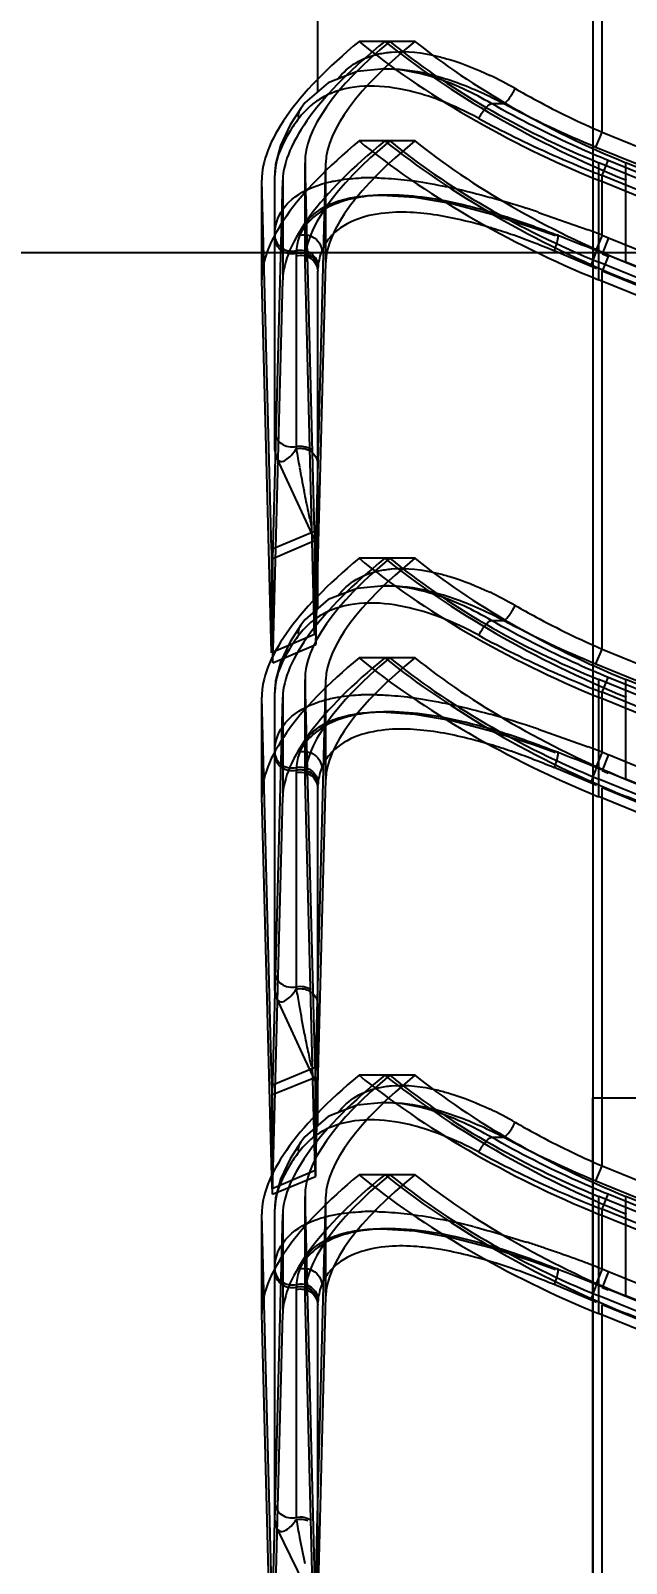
# Model space of a CAD drawing. Header units: millimetres. Extents: x -97344 to -49824, y -57049 to -40247.
# Drawn here: x -69796.19 to -69789.28, y -52793.2 to -52775.41 of the extents above; entities that cross this region are included whole.
import ezdxf

# ---------------------------------------------------------------- set-up
doc = ezdxf.new("R2010")
doc.units = ezdxf.units.MM
doc.header["$LTSCALE"] = 200
doc.header["$PDSIZE"] = -1
doc.linetypes.add('DOT_CENTER', pattern=[14, 12, -1, 0, -1])
for name, color, linetype in [('1', 7, 'Continuous'), ('DIM', 3, 'Continuous'), ('LAY0001', 7, 'Continuous'), ('LAY0002', 7, 'Continuous')]:
    doc.layers.add(name, color=color, linetype=linetype)
doc.styles.add('TSSD_Dimension', font='tssdeng.shx', dxfattribs={"width": 0.7, "bigfont": 'hztxt.shx'})
doc.dimstyles.new('TSSD_20_20', dxfattribs={"dimtxt": 60, "dimasz": 20, "dimexe": 20, "dimexo": 50, "dimgap": 20, "dimtad": 1, "dimdec": 0, "dimzin": 0, "dimdsep": 46, "dimtxsty": 'TSSD_Dimension', "dimblk": 'ARCHTICK', "dimcen": 0, "dimdle": 20, "dimclrt": 7, "dimadec": 0, "dimazin": 0, "dimtfac": 1, "dimtdec": 0, "dimtix": 1, "dimtmove": 2, "dimatfit": 3, "dimfxl": 1, "dimtolj": 1, "dimtzin": 0, "dimarcsym": 0})

# ---------------------------------------------------------------- blocks, each defined once
blk = doc.blocks.new('Top1', base_point=(668.75, -75.52))
at = {"layer": '1', "color": 1, "linetype": 'DOT_CENTER'}
for p, q in [((418.75, 43.169), (418.75, -93.98)), ((433.189, 34.22), (404.827, 34.22))]:
    blk.add_line(p, q, dxfattribs=at)
blk = doc.blocks.new('*U1521')
blk.add_blockref('Top1', (0, -50.114))
blk = doc.blocks.new('*U1522')
at = {"layer": 'DIM', "color": 0, "linetype": 'ByBlock', "lineweight": -2, "transparency": 16777216}
blk.add_blockref('*U1521', (0, 0), dxfattribs=at)
blk = doc.blocks.new('2250')
at = {"layer": 'LAY0001', "color": 7, "linetype": 'Continuous'}
for p, q in [((-45587.674, -64403.538), (-45587.674, -64397.84)), ((-45590.974, -64403.07), (-45590.974, -64399.34)), ((-45590.219, -64402.804), (-45590.149, -64402.804)), ((-45590.205, -64402.804), (-45590.219, -64402.804)), ((-45590.148, -64402.804), (-45590.128, -64402.804)), ((-45588.958, -64403.206), (-45588.814, -64403.206)), ((-45587.744, -64403.711), (-45587.674, -64403.538)), ((-45587.674, -64403.538), (-45580.009, -64406.667)), ((-45587.744, -64403.711), (-45580.079, -64406.84)), ((-45591.463, -64403.908), (-45591.474, -64404.041)), ((-45587.674, -64404.04), (-45587.603, -64403.867)), ((-45581.592, -64406.321), (-45587.603, -64403.867)), ((-45591.474, -64407.234), (-45591.474, -64404.04)), ((-45587.674, -64404.733), (-45587.674, -64404.04)), ((-45581.662, -64406.494), (-45587.674, -64404.04)), ((-45590.235, -64404.268), (-45590.219, -64404.268)), ((-45590.136, -64404.268), (-45590.149, -64404.268)), ((-45588.41, -64404.469), (-45587.835, -64404.673)), ((-45588.459, -64404.651), (-45588.214, -64404.739)), ((-45587.674, -64404.733), (-45587.745, -64404.913)), ((-45587.674, -64404.733), (-45587.597, -64404.765)), ((-45591.222, -64404.913), (-45591.223, -64404.944)), ((-45587.808, -64405.093), (-45588.23, -64404.915)), ((-45587.67, -64404.944), (-45587.745, -64404.913)), ((-45587.597, -64404.764), (-45587.672, -64404.95)), ((-45587.597, -64404.764), (-45582.124, -64406.999)), ((-45591.224, -64404.972), (-45591.224, -64407.214)), ((-45591.223, -64404.944), (-45591.223, -64404.972)), ((-45590.971, -64405.093), (-45590.973, -64405.123)), ((-45587.739, -64405.123), (-45587.808, -64405.093)), ((-45587.6, -64404.972), (-45587.674, -64405.151)), ((-45587.672, -64404.95), (-45587.603, -64404.978)), ((-45582.198, -64407.178), (-45587.6, -64404.972)), ((-45590.974, -64409.07), (-45590.974, -64405.151)), ((-45587.674, -64409.538), (-45587.674, -64405.151)), ((-45582.271, -64407.357), (-45587.674, -64405.151)), ((-45591.474, -64407.234), (-45591.455, -64407.318)), ((-45591.455, -64407.318), (-45590.992, -64408.313)), ((-45590.219, -64408.804), (-45590.149, -64408.804)), ((-45590.205, -64408.804), (-45590.219, -64408.804)), ((-45590.148, -64408.804), (-45590.128, -64408.804)), ((-45588.958, -64409.206), (-45588.814, -64409.206)), ((-45587.744, -64409.711), (-45587.674, -64409.538)), ((-45587.674, -64409.538), (-45579.339, -64412.94)), ((-45587.744, -64409.711), (-45579.409, -64413.114)), ((-45587.674, -64410.04), (-45587.603, -64409.867)), ((-45580.93, -64412.591), (-45587.603, -64409.867)), ((-45591.463, -64409.908), (-45591.474, -64410.041)), ((-45591.474, -64413.507), (-45591.474, -64410.04)), ((-45587.674, -64410.733), (-45587.674, -64410.04)), ((-45581.001, -64412.764), (-45587.674, -64410.04)), ((-45590.235, -64410.268), (-45590.219, -64410.268)), ((-45590.136, -64410.268), (-45590.149, -64410.268)), ((-45588.41, -64410.469), (-45587.835, -64410.673)), ((-45588.459, -64410.651), (-45588.214, -64410.739)), ((-45587.674, -64410.733), (-45587.745, -64410.913)), ((-45587.674, -64410.733), (-45587.597, -64410.765)), ((-45587.597, -64410.764), (-45587.672, -64410.95)), ((-45587.597, -64410.764), (-45581.458, -64413.271)), ((-45591.222, -64410.913), (-45591.223, -64410.944)), ((-45591.223, -64410.944), (-45591.223, -64410.972)), ((-45587.808, -64411.093), (-45588.23, -64410.915)), ((-45587.67, -64410.944), (-45587.745, -64410.913)), ((-45587.672, -64410.95), (-45587.603, -64410.978)), ((-45591.224, -64410.972), (-45591.224, -64413.486)), ((-45590.971, -64411.093), (-45590.973, -64411.123)), ((-45587.739, -64411.123), (-45587.808, -64411.093)), ((-45581.531, -64413.45), (-45587.6, -64410.972)), ((-45590.974, -64415.07), (-45590.974, -64411.151)), ((-45587.674, -64415.538), (-45587.674, -64411.151)), ((-45581.604, -64413.629), (-45587.674, -64411.151)), ((-45591.474, -64413.507), (-45591.455, -64413.592)), ((-45591.455, -64413.592), (-45591.288, -64413.952)), ((-45591.288, -64413.952), (-45591.127, -64414.297)), ((-45591.127, -64414.297), (-45590.993, -64414.583)), ((-45590.219, -64414.804), (-45590.149, -64414.804)), ((-45590.205, -64414.804), (-45590.219, -64414.804)), ((-45590.148, -64414.804), (-45590.128, -64414.804)), ((-45588.958, -64415.206), (-45588.814, -64415.206)), ((-45587.744, -64415.711), (-45587.674, -64415.538)), ((-45587.674, -64415.538), (-45578.982, -64419.086)), ((-45587.744, -64415.711), (-45579.053, -64419.259)), ((-45591.463, -64415.908), (-45591.474, -64416.041)), ((-45587.674, -64416.04), (-45587.603, -64415.867)), ((-45580.501, -64418.766), (-45587.603, -64415.867)), ((-45591.474, -64419.652), (-45591.474, -64416.04)), ((-45587.674, -64416.733), (-45587.674, -64416.04)), ((-45580.572, -64418.939), (-45587.674, -64416.04)), ((-45590.235, -64416.268), (-45590.219, -64416.268)), ((-45590.136, -64416.268), (-45590.149, -64416.268)), ((-45588.459, -64416.651), (-45588.214, -64416.739)), ((-45587.674, -64416.733), (-45587.745, -64416.913)), ((-45587.731, -64416.712), (-45587.674, -64416.733)), ((-45587.674, -64416.733), (-45587.597, -64416.765)), ((-45587.597, -64416.764), (-45587.672, -64416.95)), ((-45587.597, -64416.764), (-45581.067, -64419.43)), ((-45591.224, -64416.972), (-45591.224, -64419.618)), ((-45591.222, -64416.913), (-45591.223, -64416.944)), ((-45591.223, -64416.944), (-45591.223, -64416.972)), ((-45587.808, -64417.093), (-45588.23, -64416.915)), ((-45587.67, -64416.944), (-45587.745, -64416.913)), ((-45587.672, -64416.95), (-45587.603, -64416.978)), ((-45581.14, -64419.609), (-45587.6, -64416.972)), ((-45590.974, -64421.07), (-45590.974, -64417.151)), ((-45590.971, -64417.093), (-45590.973, -64417.123)), ((-45587.739, -64417.123), (-45587.808, -64417.093)), ((-45587.674, -64421.538), (-45587.674, -64417.151)), ((-45581.213, -64419.789), (-45587.674, -64417.151)), ((-45591.453, -64419.74), (-45590.994, -64420.677))]:
    blk.add_line(p, q, dxfattribs=at)
for points in [[(-45590.205, -64402.804), (-45590.516, -64402.834), (-45590.853, -64402.965)], [(-45590.853, -64402.965), (-45591.123, -64403.199), (-45591.171, -64403.262)], [(-45591.172, -64403.263), (-45591.294, -64403.455), (-45591.406, -64403.692), (-45591.463, -64403.908)], [(-45590.234, -64404.268), (-45589.846, -64404.293), (-45589.418, -64404.368)], [(-45589.418, -64404.368), (-45588.953, -64404.49), (-45588.459, -64404.651)], [(-45590.205, -64408.804), (-45590.516, -64408.834), (-45590.853, -64408.965)], [(-45590.853, -64408.965), (-45591.123, -64409.199), (-45591.171, -64409.262)], [(-45591.172, -64409.263), (-45591.294, -64409.455), (-45591.406, -64409.692), (-45591.463, -64409.908)], [(-45590.234, -64410.268), (-45589.846, -64410.293), (-45589.418, -64410.368)], [(-45589.418, -64410.368), (-45588.953, -64410.49), (-45588.459, -64410.651)], [(-45590.205, -64414.804), (-45590.516, -64414.834), (-45590.853, -64414.965)], [(-45590.853, -64414.965), (-45591.123, -64415.199), (-45591.171, -64415.262)], [(-45591.172, -64415.263), (-45591.294, -64415.455), (-45591.406, -64415.692), (-45591.463, -64415.908)], [(-45590.234, -64416.268), (-45589.846, -64416.293), (-45589.418, -64416.368)], [(-45589.418, -64416.368), (-45588.953, -64416.49), (-45588.459, -64416.651)], [(-45591.474, -64419.652), (-45591.458, -64419.73), (-45591.453, -64419.74)]]:
    blk.add_lwpolyline(points, dxfattribs=at)
for centre, radius, start, end in [((-45590.863, -64406.836), 4.384, 60.1684, 64.4715), ((-45590.453, -64403.932), 0.925, 137.0109, 143.2594), ((-45590.48, -64403.907), 0.888, 132.7211, 136.9864), ((-45590.491, -64403.895), 0.872, 123.682, 132.7115), ((-45583.542, -64393.426), 11.11, 241.673, 247.7766), ((-45583.425, -64392.933), 11.89, 241.4678, 243.6956), ((-45583.206, -64392.494), 12.38, 243.6873, 248.3231), ((-45590.867, -64404.041), 0.607, 174.1347, 179.9329), ((-45583.283, -64392.688), 12.172, 248.3224, 248.855), ((-45590.359, -64406.905), 2.837, 88.4675, 92.2609), ((-45591.955, -64414.918), 11.033, 72.0279, 74.3217), ((-45591.144, -64411.837), 7.684, 71.8362, 73.5947), ((-45592.817, -64417.619), 13.869, 71.4711, 72.0837), ((-45590.614, -64405.011), 0.634, 147.6056, 153.9879), ((-45590.363, -64405.157), 0.614, 136.6652, 143.915), ((-45590.941, -64411.158), 6.802, 71.038, 73.1917), ((-45591.461, -64412.674), 8.405, 69.255, 71.0405), ((-45596.384, -64426.284), 23.051, 67.9882, 69.2139), ((-45599.316, -64435.68), 33.064, 69.3823, 69.6805), ((-45590.369, -64405.148), 0.605, 157.267, 165.7562), ((-45590.385, -64405.142), 0.587, 150.8414, 157.2553), ((-45590.38, -64405.144), 0.593, 143.9413, 150.8238), ((-45592.224, -64414.691), 10.56, 67.7778, 69.2597), ((-45590.36, -64405.15), 0.613, 165.7814, 174.6343), ((-45582.344, -64392.064), 13.937, 247.5358, 247.8441), ((-45566.306, -64402.934), 25.283, 189.7455, 190.2396), ((-45569.775, -64403.567), 21.756, 190.2255, 190.9703), ((-45576.583, -64404.892), 14.821, 190.9476, 191.8792), ((-45581.498, -64405.921), 9.799, 191.9066, 192.3947), ((-45584.346, -64406.549), 6.882, 192.3812, 193.1028), ((-45590.863, -64412.836), 4.384, 60.1684, 64.4715), ((-45590.491, -64409.895), 0.872, 123.682, 132.7115), ((-45590.453, -64409.932), 0.925, 137.0109, 143.2594), ((-45590.48, -64409.907), 0.888, 132.7211, 136.9864), ((-45583.542, -64399.426), 11.11, 241.673, 247.7766), ((-45583.425, -64398.933), 11.89, 241.4678, 243.6956), ((-45583.206, -64398.494), 12.38, 243.6873, 248.3231), ((-45590.867, -64410.041), 0.607, 174.1347, 179.9329), ((-45590.359, -64412.905), 2.837, 88.4675, 92.2609), ((-45583.283, -64398.688), 12.172, 248.3224, 248.855), ((-45591.955, -64420.918), 11.033, 72.0279, 74.3217), ((-45592.817, -64423.619), 13.869, 71.4711, 72.0837), ((-45591.144, -64417.837), 7.684, 71.8362, 73.5947), ((-45590.614, -64411.011), 0.634, 147.6056, 153.9879), ((-45590.363, -64411.157), 0.614, 136.6652, 143.915), ((-45590.941, -64417.158), 6.802, 71.038, 73.1917), ((-45591.461, -64418.674), 8.405, 69.255, 71.0405), ((-45596.384, -64432.284), 23.051, 67.9882, 69.2139), ((-45599.316, -64441.68), 33.064, 69.3823, 69.6805), ((-45590.369, -64411.148), 0.605, 157.267, 165.7562), ((-45590.385, -64411.142), 0.587, 150.8414, 157.2553), ((-45590.38, -64411.144), 0.593, 143.9413, 150.8238), ((-45592.224, -64420.691), 10.56, 67.7778, 69.2597), ((-45582.344, -64398.064), 13.937, 247.5358, 247.8441), ((-45590.36, -64411.15), 0.613, 165.7814, 174.6343), ((-45567.054, -64409.361), 24.519, 189.6871, 190.1364), ((-45570.71, -64410.022), 20.804, 190.1148, 191.0222), ((-45577.319, -64411.312), 14.071, 191.0131, 191.8826), ((-45581.789, -64412.249), 9.503, 191.9012, 192.4475), ((-45584.663, -64412.885), 6.56, 192.4335, 193.2105), ((-45590.863, -64418.836), 4.384, 60.1684, 64.4715), ((-45590.491, -64415.895), 0.872, 123.682, 132.7115), ((-45590.789, -64418.41), 3.466, 65.2126, 69.1919), ((-45583.542, -64405.426), 11.11, 241.673, 247.7766), ((-45590.453, -64415.932), 0.925, 137.0109, 143.2594), ((-45590.48, -64415.907), 0.888, 132.7211, 136.9864), ((-45590.972, -64418.808), 3.905, 61.429, 65.2256), ((-45583.425, -64404.933), 11.89, 241.4678, 243.6956), ((-45583.206, -64404.494), 12.38, 243.6873, 248.3231), ((-45590.867, -64416.041), 0.607, 174.1347, 179.9329), ((-45590.359, -64418.905), 2.837, 88.4675, 92.2609), ((-45583.283, -64404.688), 12.172, 248.3224, 248.855), ((-45590.938, -64423.153), 7.133, 75.5683, 78.6117), ((-45590.057, -64419.449), 2.983, 81.6848, 85.497), ((-45592.817, -64429.619), 13.869, 71.4711, 72.0837), ((-45593.398, -64431.352), 15.696, 70.9381, 71.4718), ((-45594.139, -64433.497), 17.966, 70.4667, 70.938), ((-45595.867, -64438.343), 23.111, 69.6625, 70.447), ((-45590.614, -64417.011), 0.634, 147.6056, 153.9879), ((-45590.38, -64417.144), 0.593, 143.9413, 150.8238), ((-45590.363, -64417.157), 0.614, 136.6652, 143.915), ((-45591.461, -64424.674), 8.405, 69.255, 71.0405), ((-45592.224, -64426.691), 10.56, 67.7778, 69.2597), ((-45596.384, -64438.284), 23.051, 67.9882, 69.2139), ((-45598.738, -64446.126), 31.406, 69.4821, 69.6849), ((-45590.36, -64417.15), 0.613, 165.7814, 174.6343), ((-45590.369, -64417.148), 0.605, 157.267, 165.7562), ((-45590.385, -64417.142), 0.587, 150.8414, 157.2553), ((-45582.344, -64404.064), 13.937, 247.5358, 247.8441), ((-45569.659, -64415.764), 21.911, 190.2014, 190.7537), ((-45573.321, -64416.467), 18.182, 190.7294, 191.6942)]:
    blk.add_arc(centre, radius, start, end, dxfattribs=at)
for points, knots in [([(-45590.268, -64402.631), (-45590.218, -64402.62), (-45589.993, -64402.587), (-45589.763, -64402.616), (-45589.591, -64402.656)], [0, 0, 0, 0, 0.22503, 1, 1, 1, 1]), ([(-45589.591, -64402.656), (-45589.541, -64402.668), (-45589.329, -64402.725), (-45589.125, -64402.808), (-45588.974, -64402.88)], [0, 0, 0, 0, 0.237795, 1, 1, 1, 1]), ([(-45588.958, -64403.206), (-45589.063, -64403.145), (-45589.45, -64402.941), (-45589.887, -64402.807), (-45590.205, -64402.804)], [0, 0, 0, 0, 0.275501, 1, 1, 1, 1]), ([(-45590.128, -64402.804), (-45590.082, -64402.804), (-45589.881, -64402.816), (-45589.683, -64402.86), (-45589.535, -64402.904)], [0, 0, 0, 0, 0.231148, 1, 1, 1, 1]), ([(-45589.535, -64402.904), (-45589.475, -64402.922), (-45589.228, -64403.004), (-45588.989, -64403.113), (-45588.814, -64403.206)], [0, 0, 0, 0, 0.23961, 1, 1, 1, 1]), ([(-45589.557, -64403.169), (-45589.674, -64403.125), (-45590.077, -64402.997), (-45590.541, -64402.972), (-45590.82, -64403.088)], [0, 0, 0, 0, 0.292097, 1, 1, 1, 1]), ([(-45588.814, -64403.206), (-45588.787, -64403.192), (-45588.739, -64403.133), (-45588.701, -64403.071), (-45588.682, -64403.032)], [0, 0, 0, 0, 0.410358, 1, 1, 1, 1]), ([(-45588.682, -64403.032), (-45588.602, -64403.078), (-45588.273, -64403.261), (-45587.934, -64403.425), (-45587.674, -64403.538)], [0, 0, 0, 0, 0.245983, 1, 1, 1, 1]), ([(-45589.104, -64403.379), (-45589.085, -64403.339), (-45589.044, -64403.276), (-45588.988, -64403.217), (-45588.958, -64403.206)], [0, 0, 0, 0, 0.582162, 1, 1, 1, 1]), ([(-45587.603, -64403.867), (-45587.722, -64403.819), (-45588.184, -64403.62), (-45588.633, -64403.392), (-45588.958, -64403.206)], [0, 0, 0, 0, 0.25475, 1, 1, 1, 1]), ([(-45591.194, -64403.379), (-45591.233, -64403.43), (-45591.357, -64403.612), (-45591.455, -64403.823), (-45591.47, -64403.979)], [0, 0, 0, 0, 0.290955, 1, 1, 1, 1]), ([(-45591.381, -64404.437), (-45591.36, -64404.406), (-45591.252, -64404.279), (-45591.097, -64404.198), (-45590.975, -64404.156)], [0, 0, 0, 0, 0.221242, 1, 1, 1, 1]), ([(-45590.803, -64404.109), (-45590.778, -64404.104), (-45590.668, -64404.084), (-45590.556, -64404.073), (-45590.471, -64404.07)], [0, 0, 0, 0, 0.234807, 1, 1, 1, 1]), ([(-45590.283, -64404.069), (-45590.252, -64404.07), (-45590.124, -64404.075), (-45589.996, -64404.087), (-45589.899, -64404.099)], [0, 0, 0, 0, 0.239498, 1, 1, 1, 1]), ([(-45589.529, -64404.161), (-45589.484, -64404.17), (-45589.298, -64404.209), (-45589.113, -64404.256), (-45588.974, -64404.295)], [0, 0, 0, 0, 0.242921, 1, 1, 1, 1]), ([(-45590.149, -64404.268), (-45590.234, -64404.268), (-45590.519, -64404.282), (-45590.812, -64404.365), (-45590.974, -64404.486)], [0, 0, 0, 0, 0.29618, 1, 1, 1, 1]), ([(-45590.568, -64404.297), (-45590.542, -64404.292), (-45590.432, -64404.275), (-45590.32, -64404.268), (-45590.235, -64404.268)], [0, 0, 0, 0, 0.233785, 1, 1, 1, 1]), ([(-45588.974, -64404.466), (-45589.077, -64404.436), (-45589.457, -64404.334), (-45589.85, -64404.269), (-45590.136, -64404.268)], [0, 0, 0, 0, 0.273537, 1, 1, 1, 1]), ([(-45591.183, -64404.733), (-45591.175, -64404.706), (-45591.129, -64404.592), (-45591.039, -64404.499), (-45590.962, -64404.446)], [0, 0, 0, 0, 0.23554, 1, 1, 1, 1]), ([(-45589.822, -64404.475), (-45589.93, -64404.467), (-45590.272, -64404.459), (-45590.647, -64404.563), (-45590.81, -64404.736)], [0, 0, 0, 0, 0.313507, 1, 1, 1, 1]), ([(-45588.974, -64404.647), (-45589.048, -64404.625), (-45589.326, -64404.547), (-45589.611, -64404.492), (-45589.822, -64404.475)], [0, 0, 0, 0, 0.267575, 1, 1, 1, 1]), ([(-45591.474, -64404.733), (-45591.474, -64404.789), (-45591.409, -64404.907), (-45591.279, -64404.927), (-45591.222, -64404.913)], [0, 0, 0, 0, 0.486158, 1, 1, 1, 1]), ([(-45588.204, -64404.733), (-45588.2, -64404.73), (-45588.181, -64404.728), (-45588.189, -64404.765), (-45588.195, -64404.82), (-45588.216, -64404.876), (-45588.23, -64404.915)], [0, 0, 0, 0, 0.077314, 0.192048, 0.398477, 1, 1, 1, 1]), ([(-45591.474, -64404.764), (-45591.474, -64404.82), (-45591.409, -64404.937), (-45591.28, -64404.957), (-45591.223, -64404.944)], [0, 0, 0, 0, 0.485436, 1, 1, 1, 1]), ([(-45591.222, -64404.913), (-45591.165, -64404.9), (-45591.037, -64404.921), (-45590.972, -64405.037), (-45590.971, -64405.093)], [0, 0, 0, 0, 0.513457, 1, 1, 1, 1]), ([(-45587.745, -64404.913), (-45587.728, -64404.883), (-45587.784, -64405.034), (-45587.797, -64405.066), (-45587.808, -64405.093)], [0, 0, 0, 0, 0.541401, 1, 1, 1, 1]), ([(-45591.224, -64404.972), (-45591.167, -64404.959), (-45591.038, -64404.979), (-45590.974, -64405.096), (-45590.974, -64405.151)], [0, 0, 0, 0, 0.514562, 1, 1, 1, 1]), ([(-45591.223, -64404.944), (-45591.166, -64404.93), (-45591.038, -64404.951), (-45590.973, -64405.068), (-45590.973, -64405.123)], [0, 0, 0, 0, 0.51441, 1, 1, 1, 1]), ([(-45587.67, -64404.944), (-45587.669, -64404.942), (-45587.664, -64404.933), (-45587.669, -64404.946), (-45587.67, -64404.949)], [0, 0, 0, 0, 0.352566, 1, 1, 1, 1]), ([(-45591.474, -64407.008), (-45591.474, -64407.063), (-45591.41, -64407.18), (-45591.281, -64407.2), (-45591.224, -64407.187)], [0, 0, 0, 0, 0.485438, 1, 1, 1, 1]), ([(-45591.455, -64407.318), (-45591.446, -64407.339), (-45591.405, -64407.373), (-45591.336, -64407.342), (-45591.278, -64407.289), (-45591.242, -64407.242), (-45591.224, -64407.214)], [0, 0, 0, 0, 0.219311, 0.41919, 0.676973, 1, 1, 1, 1]), ([(-45591.133, -64407.212), (-45591.09, -64407.22), (-45591.008, -64407.264), (-45590.974, -64407.353), (-45590.974, -64407.395)], [0, 0, 0, 0, 0.510813, 1, 1, 1, 1]), ([(-45590.268, -64408.631), (-45590.218, -64408.62), (-45589.993, -64408.587), (-45589.763, -64408.616), (-45589.591, -64408.656)], [0, 0, 0, 0, 0.22503, 1, 1, 1, 1]), ([(-45589.591, -64408.656), (-45589.541, -64408.668), (-45589.329, -64408.725), (-45589.125, -64408.808), (-45588.974, -64408.88)], [0, 0, 0, 0, 0.237795, 1, 1, 1, 1]), ([(-45588.958, -64409.206), (-45589.063, -64409.145), (-45589.45, -64408.941), (-45589.887, -64408.807), (-45590.205, -64408.804)], [0, 0, 0, 0, 0.275501, 1, 1, 1, 1]), ([(-45590.128, -64408.804), (-45590.082, -64408.804), (-45589.881, -64408.816), (-45589.683, -64408.86), (-45589.535, -64408.904)], [0, 0, 0, 0, 0.231148, 1, 1, 1, 1]), ([(-45589.557, -64409.169), (-45589.674, -64409.125), (-45590.077, -64408.997), (-45590.541, -64408.972), (-45590.82, -64409.088)], [0, 0, 0, 0, 0.292097, 1, 1, 1, 1]), ([(-45589.535, -64408.904), (-45589.475, -64408.922), (-45589.228, -64409.004), (-45588.989, -64409.113), (-45588.814, -64409.206)], [0, 0, 0, 0, 0.23961, 1, 1, 1, 1]), ([(-45588.814, -64409.206), (-45588.787, -64409.192), (-45588.739, -64409.133), (-45588.701, -64409.071), (-45588.682, -64409.032)], [0, 0, 0, 0, 0.410358, 1, 1, 1, 1]), ([(-45588.682, -64409.032), (-45588.602, -64409.078), (-45588.273, -64409.261), (-45587.934, -64409.425), (-45587.674, -64409.538)], [0, 0, 0, 0, 0.245983, 1, 1, 1, 1]), ([(-45589.104, -64409.379), (-45589.085, -64409.339), (-45589.044, -64409.276), (-45588.988, -64409.217), (-45588.958, -64409.206)], [0, 0, 0, 0, 0.582162, 1, 1, 1, 1]), ([(-45587.603, -64409.867), (-45587.722, -64409.819), (-45588.184, -64409.62), (-45588.633, -64409.392), (-45588.958, -64409.206)], [0, 0, 0, 0, 0.25475, 1, 1, 1, 1]), ([(-45591.194, -64409.379), (-45591.233, -64409.43), (-45591.357, -64409.612), (-45591.455, -64409.823), (-45591.47, -64409.979)], [0, 0, 0, 0, 0.290955, 1, 1, 1, 1]), ([(-45590.803, -64410.109), (-45590.778, -64410.104), (-45590.668, -64410.084), (-45590.556, -64410.073), (-45590.471, -64410.07)], [0, 0, 0, 0, 0.234807, 1, 1, 1, 1]), ([(-45590.283, -64410.069), (-45590.252, -64410.07), (-45590.124, -64410.075), (-45589.996, -64410.087), (-45589.899, -64410.099)], [0, 0, 0, 0, 0.239498, 1, 1, 1, 1]), ([(-45591.381, -64410.437), (-45591.36, -64410.406), (-45591.252, -64410.279), (-45591.097, -64410.198), (-45590.975, -64410.156)], [0, 0, 0, 0, 0.221242, 1, 1, 1, 1]), ([(-45589.529, -64410.161), (-45589.484, -64410.17), (-45589.298, -64410.209), (-45589.113, -64410.256), (-45588.974, -64410.295)], [0, 0, 0, 0, 0.242921, 1, 1, 1, 1]), ([(-45590.149, -64410.268), (-45590.234, -64410.268), (-45590.519, -64410.282), (-45590.812, -64410.365), (-45590.974, -64410.486)], [0, 0, 0, 0, 0.29618, 1, 1, 1, 1]), ([(-45590.568, -64410.297), (-45590.542, -64410.292), (-45590.432, -64410.275), (-45590.32, -64410.268), (-45590.235, -64410.268)], [0, 0, 0, 0, 0.233785, 1, 1, 1, 1]), ([(-45588.974, -64410.466), (-45589.077, -64410.436), (-45589.457, -64410.334), (-45589.85, -64410.269), (-45590.136, -64410.268)], [0, 0, 0, 0, 0.273537, 1, 1, 1, 1]), ([(-45591.183, -64410.733), (-45591.175, -64410.706), (-45591.129, -64410.592), (-45591.039, -64410.499), (-45590.962, -64410.446)], [0, 0, 0, 0, 0.23554, 1, 1, 1, 1]), ([(-45589.822, -64410.475), (-45589.93, -64410.467), (-45590.272, -64410.459), (-45590.647, -64410.563), (-45590.81, -64410.736)], [0, 0, 0, 0, 0.313507, 1, 1, 1, 1]), ([(-45588.974, -64410.647), (-45589.048, -64410.625), (-45589.326, -64410.547), (-45589.611, -64410.492), (-45589.822, -64410.475)], [0, 0, 0, 0, 0.267575, 1, 1, 1, 1]), ([(-45591.474, -64410.733), (-45591.474, -64410.789), (-45591.409, -64410.907), (-45591.279, -64410.927), (-45591.222, -64410.913)], [0, 0, 0, 0, 0.486158, 1, 1, 1, 1]), ([(-45591.474, -64410.764), (-45591.474, -64410.82), (-45591.409, -64410.937), (-45591.28, -64410.957), (-45591.223, -64410.944)], [0, 0, 0, 0, 0.485436, 1, 1, 1, 1]), ([(-45588.204, -64410.733), (-45588.2, -64410.73), (-45588.181, -64410.728), (-45588.189, -64410.765), (-45588.195, -64410.82), (-45588.216, -64410.876), (-45588.23, -64410.915)], [0, 0, 0, 0, 0.077314, 0.192048, 0.398477, 1, 1, 1, 1]), ([(-45591.224, -64410.972), (-45591.167, -64410.959), (-45591.038, -64410.979), (-45590.974, -64411.096), (-45590.974, -64411.151)], [0, 0, 0, 0, 0.514562, 1, 1, 1, 1]), ([(-45591.223, -64410.944), (-45591.166, -64410.93), (-45591.038, -64410.951), (-45590.973, -64411.068), (-45590.973, -64411.123)], [0, 0, 0, 0, 0.51441, 1, 1, 1, 1]), ([(-45591.222, -64410.913), (-45591.165, -64410.9), (-45591.037, -64410.921), (-45590.972, -64411.037), (-45590.971, -64411.093)], [0, 0, 0, 0, 0.513457, 1, 1, 1, 1]), ([(-45587.745, -64410.913), (-45587.728, -64410.883), (-45587.784, -64411.034), (-45587.797, -64411.066), (-45587.808, -64411.093)], [0, 0, 0, 0, 0.541401, 1, 1, 1, 1]), ([(-45587.67, -64410.944), (-45587.669, -64410.942), (-45587.664, -64410.933), (-45587.669, -64410.946), (-45587.67, -64410.949)], [0, 0, 0, 0, 0.352566, 1, 1, 1, 1]), ([(-45591.474, -64413.28), (-45591.474, -64413.335), (-45591.41, -64413.452), (-45591.281, -64413.473), (-45591.224, -64413.459)], [0, 0, 0, 0, 0.485438, 1, 1, 1, 1]), ([(-45591.455, -64413.592), (-45591.446, -64413.612), (-45591.405, -64413.647), (-45591.336, -64413.615), (-45591.278, -64413.562), (-45591.242, -64413.514), (-45591.224, -64413.486)], [0, 0, 0, 0, 0.218988, 0.418852, 0.676835, 1, 1, 1, 1]), ([(-45591.133, -64413.484), (-45591.09, -64413.493), (-45591.008, -64413.537), (-45590.974, -64413.625), (-45590.974, -64413.667)], [0, 0, 0, 0, 0.510819, 1, 1, 1, 1]), ([(-45590.268, -64414.631), (-45590.218, -64414.62), (-45589.993, -64414.587), (-45589.763, -64414.616), (-45589.591, -64414.656)], [0, 0, 0, 0, 0.22503, 1, 1, 1, 1]), ([(-45589.591, -64414.656), (-45589.541, -64414.668), (-45589.329, -64414.725), (-45589.125, -64414.808), (-45588.974, -64414.88)], [0, 0, 0, 0, 0.237795, 1, 1, 1, 1]), ([(-45588.958, -64415.206), (-45589.063, -64415.145), (-45589.45, -64414.941), (-45589.887, -64414.807), (-45590.205, -64414.804)], [0, 0, 0, 0, 0.275501, 1, 1, 1, 1]), ([(-45590.128, -64414.804), (-45590.082, -64414.804), (-45589.881, -64414.816), (-45589.683, -64414.86), (-45589.535, -64414.904)], [0, 0, 0, 0, 0.231148, 1, 1, 1, 1]), ([(-45589.557, -64415.169), (-45589.674, -64415.125), (-45590.077, -64414.997), (-45590.541, -64414.972), (-45590.82, -64415.088)], [0, 0, 0, 0, 0.292097, 1, 1, 1, 1]), ([(-45589.535, -64414.904), (-45589.475, -64414.922), (-45589.228, -64415.004), (-45588.989, -64415.113), (-45588.814, -64415.206)], [0, 0, 0, 0, 0.23961, 1, 1, 1, 1]), ([(-45588.814, -64415.206), (-45588.787, -64415.192), (-45588.739, -64415.133), (-45588.701, -64415.071), (-45588.682, -64415.032)], [0, 0, 0, 0, 0.410358, 1, 1, 1, 1]), ([(-45588.682, -64415.032), (-45588.602, -64415.078), (-45588.273, -64415.261), (-45587.934, -64415.425), (-45587.674, -64415.538)], [0, 0, 0, 0, 0.245983, 1, 1, 1, 1]), ([(-45589.104, -64415.379), (-45589.085, -64415.339), (-45589.044, -64415.276), (-45588.988, -64415.217), (-45588.958, -64415.206)], [0, 0, 0, 0, 0.582162, 1, 1, 1, 1]), ([(-45587.603, -64415.867), (-45587.722, -64415.819), (-45588.184, -64415.62), (-45588.633, -64415.392), (-45588.958, -64415.206)], [0, 0, 0, 0, 0.25475, 1, 1, 1, 1]), ([(-45591.194, -64415.379), (-45591.233, -64415.43), (-45591.357, -64415.612), (-45591.455, -64415.823), (-45591.47, -64415.979)], [0, 0, 0, 0, 0.290955, 1, 1, 1, 1]), ([(-45590.803, -64416.109), (-45590.778, -64416.104), (-45590.668, -64416.084), (-45590.556, -64416.073), (-45590.471, -64416.07)], [0, 0, 0, 0, 0.234807, 1, 1, 1, 1]), ([(-45590.283, -64416.069), (-45590.252, -64416.07), (-45590.124, -64416.075), (-45589.996, -64416.087), (-45589.899, -64416.099)], [0, 0, 0, 0, 0.239498, 1, 1, 1, 1]), ([(-45591.381, -64416.437), (-45591.36, -64416.406), (-45591.252, -64416.279), (-45591.097, -64416.198), (-45590.975, -64416.156)], [0, 0, 0, 0, 0.221242, 1, 1, 1, 1]), ([(-45590.149, -64416.268), (-45590.234, -64416.268), (-45590.519, -64416.282), (-45590.812, -64416.365), (-45590.974, -64416.486)], [0, 0, 0, 0, 0.29618, 1, 1, 1, 1]), ([(-45590.568, -64416.297), (-45590.542, -64416.292), (-45590.432, -64416.275), (-45590.32, -64416.268), (-45590.235, -64416.268)], [0, 0, 0, 0, 0.233785, 1, 1, 1, 1]), ([(-45588.749, -64416.536), (-45588.872, -64416.496), (-45589.323, -64416.36), (-45589.794, -64416.27), (-45590.136, -64416.268)], [0, 0, 0, 0, 0.275317, 1, 1, 1, 1]), ([(-45591.183, -64416.733), (-45591.175, -64416.706), (-45591.129, -64416.592), (-45591.039, -64416.499), (-45590.962, -64416.446)], [0, 0, 0, 0, 0.23554, 1, 1, 1, 1]), ([(-45589.822, -64416.475), (-45589.93, -64416.467), (-45590.272, -64416.459), (-45590.647, -64416.563), (-45590.81, -64416.736)], [0, 0, 0, 0, 0.313507, 1, 1, 1, 1]), ([(-45589.196, -64416.585), (-45589.303, -64416.557), (-45589.446, -64416.526), (-45589.59, -64416.502), (-45589.625, -64416.497)], [0, 0, 0, 0, 0.759393, 1, 1, 1, 1]), ([(-45591.474, -64416.733), (-45591.474, -64416.789), (-45591.409, -64416.907), (-45591.279, -64416.927), (-45591.222, -64416.913)], [0, 0, 0, 0, 0.486158, 1, 1, 1, 1]), ([(-45591.474, -64416.764), (-45591.474, -64416.82), (-45591.409, -64416.937), (-45591.28, -64416.957), (-45591.223, -64416.944)], [0, 0, 0, 0, 0.485436, 1, 1, 1, 1]), ([(-45588.204, -64416.733), (-45588.2, -64416.73), (-45588.181, -64416.728), (-45588.189, -64416.765), (-45588.195, -64416.82), (-45588.216, -64416.876), (-45588.23, -64416.915)], [0, 0, 0, 0, 0.077314, 0.192048, 0.398477, 1, 1, 1, 1]), ([(-45591.224, -64416.972), (-45591.167, -64416.959), (-45591.038, -64416.979), (-45590.974, -64417.096), (-45590.974, -64417.151)], [0, 0, 0, 0, 0.514562, 1, 1, 1, 1]), ([(-45591.223, -64416.944), (-45591.166, -64416.93), (-45591.038, -64416.951), (-45590.973, -64417.068), (-45590.973, -64417.123)], [0, 0, 0, 0, 0.51441, 1, 1, 1, 1]), ([(-45591.222, -64416.913), (-45591.165, -64416.9), (-45591.037, -64416.921), (-45590.972, -64417.037), (-45590.971, -64417.093)], [0, 0, 0, 0, 0.513457, 1, 1, 1, 1]), ([(-45587.745, -64416.913), (-45587.728, -64416.883), (-45587.784, -64417.034), (-45587.797, -64417.066), (-45587.808, -64417.093)], [0, 0, 0, 0, 0.541401, 1, 1, 1, 1]), ([(-45587.67, -64416.944), (-45587.669, -64416.942), (-45587.664, -64416.933), (-45587.669, -64416.946), (-45587.67, -64416.949)], [0, 0, 0, 0, 0.352566, 1, 1, 1, 1]), ([(-45591.474, -64419.439), (-45591.474, -64419.494), (-45591.41, -64419.612), (-45591.281, -64419.632), (-45591.224, -64419.618)], [0, 0, 0, 0, 0.485438, 1, 1, 1, 1]), ([(-45591.453, -64419.74), (-45591.443, -64419.76), (-45591.404, -64419.793), (-45591.335, -64419.767), (-45591.277, -64419.716), (-45591.242, -64419.671), (-45591.224, -64419.644)], [0, 0, 0, 0, 0.222711, 0.423481, 0.67946, 1, 1, 1, 1])]:
    blk.add_open_spline(points, degree=3, knots=knots, dxfattribs=at)
for points in [[(-45590.741, -64402.921), (-45590.682, -64402.846), (-45590.609, -64402.78), (-45590.527, -64402.732)], [(-45590.527, -64402.732), (-45590.447, -64402.684), (-45590.358, -64402.651), (-45590.268, -64402.631)], [(-45590.82, -64403.088), (-45590.874, -64403.11), (-45590.926, -64403.138), (-45590.975, -64403.17)], [(-45591.194, -64403.379), (-45591.202, -64403.34), (-45591.195, -64403.295), (-45591.172, -64403.263)], [(-45589.104, -64403.379), (-45589.25, -64403.299), (-45589.402, -64403.228), (-45589.557, -64403.169)], [(-45590.975, -64404.156), (-45590.919, -64404.136), (-45590.861, -64404.121), (-45590.803, -64404.109)], [(-45589.899, -64404.099), (-45589.775, -64404.115), (-45589.652, -64404.136), (-45589.529, -64404.161)], [(-45590.962, -64404.446), (-45590.912, -64404.412), (-45590.857, -64404.384), (-45590.8, -64404.362)], [(-45590.8, -64404.362), (-45590.726, -64404.332), (-45590.647, -64404.311), (-45590.568, -64404.297)], [(-45591.474, -64404.733), (-45591.474, -64404.63), (-45591.44, -64404.522), (-45591.381, -64404.437)], [(-45590.974, -64404.486), (-45591.042, -64404.536), (-45591.103, -64404.6), (-45591.149, -64404.672)], [(-45588.204, -64404.733), (-45588.384, -64404.663), (-45588.565, -64404.596), (-45588.749, -64404.536)], [(-45591.183, -64404.733), (-45591.206, -64404.79), (-45591.219, -64404.852), (-45591.222, -64404.913)], [(-45591.183, -64404.733), (-45591.14, -64404.723), (-45591.092, -64404.728), (-45591.051, -64404.745)], [(-45591.051, -64404.745), (-45591.022, -64404.758), (-45590.994, -64404.778), (-45590.973, -64404.802)], [(-45590.973, -64404.802), (-45590.947, -64404.833), (-45590.929, -64404.874), (-45590.926, -64404.915)], [(-45591.224, -64407.187), (-45591.167, -64407.173), (-45591.099, -64407.186), (-45591.051, -64407.22)], [(-45591.224, -64407.214), (-45591.194, -64407.207), (-45591.163, -64407.206), (-45591.133, -64407.212)], [(-45590.527, -64408.732), (-45590.447, -64408.684), (-45590.358, -64408.651), (-45590.268, -64408.631)], [(-45590.741, -64408.921), (-45590.682, -64408.846), (-45590.609, -64408.78), (-45590.527, -64408.732)], [(-45590.82, -64409.088), (-45590.874, -64409.11), (-45590.926, -64409.138), (-45590.975, -64409.17)], [(-45589.104, -64409.379), (-45589.25, -64409.299), (-45589.402, -64409.228), (-45589.557, -64409.169)], [(-45591.194, -64409.379), (-45591.202, -64409.34), (-45591.195, -64409.295), (-45591.172, -64409.263)], [(-45590.975, -64410.156), (-45590.919, -64410.136), (-45590.861, -64410.121), (-45590.803, -64410.109)], [(-45589.899, -64410.099), (-45589.775, -64410.115), (-45589.652, -64410.136), (-45589.529, -64410.161)], [(-45590.962, -64410.446), (-45590.912, -64410.412), (-45590.857, -64410.384), (-45590.8, -64410.362)], [(-45590.8, -64410.362), (-45590.726, -64410.332), (-45590.647, -64410.311), (-45590.568, -64410.297)], [(-45591.474, -64410.733), (-45591.474, -64410.63), (-45591.44, -64410.522), (-45591.381, -64410.437)], [(-45590.974, -64410.486), (-45591.042, -64410.536), (-45591.103, -64410.6), (-45591.149, -64410.672)], [(-45588.204, -64410.733), (-45588.384, -64410.663), (-45588.565, -64410.596), (-45588.749, -64410.536)], [(-45591.183, -64410.733), (-45591.206, -64410.79), (-45591.219, -64410.852), (-45591.222, -64410.913)], [(-45591.183, -64410.733), (-45591.14, -64410.723), (-45591.092, -64410.728), (-45591.051, -64410.745)], [(-45591.051, -64410.745), (-45591.022, -64410.758), (-45590.994, -64410.778), (-45590.973, -64410.802)], [(-45590.973, -64410.802), (-45590.947, -64410.833), (-45590.929, -64410.874), (-45590.926, -64410.915)], [(-45591.224, -64413.459), (-45591.167, -64413.445), (-45591.099, -64413.458), (-45591.051, -64413.492)], [(-45591.224, -64413.486), (-45591.194, -64413.479), (-45591.163, -64413.479), (-45591.133, -64413.484)], [(-45590.527, -64414.732), (-45590.447, -64414.684), (-45590.358, -64414.651), (-45590.268, -64414.631)], [(-45590.741, -64414.921), (-45590.682, -64414.846), (-45590.609, -64414.78), (-45590.527, -64414.732)], [(-45590.82, -64415.088), (-45590.874, -64415.11), (-45590.926, -64415.138), (-45590.975, -64415.17)], [(-45591.194, -64415.379), (-45591.202, -64415.34), (-45591.195, -64415.295), (-45591.172, -64415.263)], [(-45590.975, -64416.156), (-45590.919, -64416.136), (-45590.861, -64416.121), (-45590.803, -64416.109)], [(-45589.899, -64416.099), (-45589.775, -64416.115), (-45589.652, -64416.136), (-45589.529, -64416.161)], [(-45590.8, -64416.362), (-45590.726, -64416.332), (-45590.647, -64416.311), (-45590.568, -64416.297)], [(-45589.16, -64416.245), (-45588.955, -64416.298), (-45588.752, -64416.358), (-45588.551, -64416.423)], [(-45591.474, -64416.733), (-45591.474, -64416.63), (-45591.44, -64416.522), (-45591.381, -64416.437)], [(-45590.974, -64416.486), (-45591.042, -64416.536), (-45591.103, -64416.6), (-45591.149, -64416.672)], [(-45590.962, -64416.446), (-45590.912, -64416.412), (-45590.857, -64416.384), (-45590.8, -64416.362)], [(-45588.73, -64416.726), (-45588.884, -64416.673), (-45589.039, -64416.625), (-45589.196, -64416.585)], [(-45588.204, -64416.733), (-45588.384, -64416.663), (-45588.565, -64416.596), (-45588.749, -64416.536)], [(-45591.183, -64416.733), (-45591.206, -64416.79), (-45591.219, -64416.852), (-45591.222, -64416.913)], [(-45591.183, -64416.733), (-45591.14, -64416.723), (-45591.092, -64416.728), (-45591.051, -64416.745)], [(-45591.051, -64416.745), (-45591.022, -64416.758), (-45590.994, -64416.778), (-45590.973, -64416.802)], [(-45590.973, -64416.802), (-45590.947, -64416.833), (-45590.929, -64416.874), (-45590.926, -64416.915)], [(-45591.224, -64419.618), (-45591.167, -64419.604), (-45591.099, -64419.617), (-45591.051, -64419.651)], [(-45591.224, -64419.644), (-45591.18, -64419.634), (-45591.131, -64419.638), (-45591.09, -64419.655)]]:
    blk.add_open_spline(points, degree=3, dxfattribs=at)
at = {"layer": 'LAY0002', "color": 7, "linetype": 'Continuous'}
for p, q in [((-45589.845, -64402.485), (-45590.495, -64402.485)), ((-45589.845, -64403.64), (-45590.495, -64403.64)), ((-45591.122, -64403.893), (-45591.122, -64405.047)), ((-45591.122, -64405.047), (-45591.122, -64403.893)), ((-45591.012, -64408.172), (-45591.122, -64403.893)), ((-45590.993, -64408.276), (-45590.881, -64403.893)), ((-45590.881, -64405.047), (-45590.881, -64403.893)), ((-45587.71, -64405.047), (-45587.71, -64403.893)), ((-45576.972, -64408.276), (-45587.71, -64403.893)), ((-45587.397, -64405.047), (-45587.397, -64403.893)), ((-45576.914, -64408.172), (-45587.397, -64403.893)), ((-45591.512, -64408.384), (-45591.622, -64404.097)), ((-45591.622, -64405.251), (-45591.622, -64404.097)), ((-45591.622, -64405.251), (-45591.622, -64404.097)), ((-45591.494, -64408.49), (-45591.381, -64404.097)), ((-45591.381, -64404.097), (-45591.381, -64405.251)), ((-45587.715, -64404.097), (-45587.715, -64405.251)), ((-45576.955, -64408.49), (-45587.715, -64404.097)), ((-45591.011, -64409.37), (-45591.122, -64405.047)), ((-45590.995, -64409.484), (-45590.881, -64405.047)), ((-45576.843, -64409.484), (-45587.71, -64405.047)), ((-45576.809, -64409.37), (-45587.397, -64405.047)), ((-45591.511, -64409.582), (-45591.622, -64405.251)), ((-45591.495, -64409.698), (-45591.381, -64405.251)), ((-45576.825, -64409.698), (-45587.715, -64405.251)), ((-45576.785, -64409.582), (-45587.391, -64405.251)), ((-45591.012, -64408.172), (-45591.512, -64408.384)), ((-45590.993, -64408.276), (-45591.494, -64408.49)), ((-45591.012, -64408.172), (-45591.011, -64409.37)), ((-45590.993, -64408.276), (-45590.995, -64409.484)), ((-45591.512, -64408.384), (-45591.511, -64409.582)), ((-45591.495, -64409.698), (-45591.494, -64408.49)), ((-45589.845, -64408.485), (-45590.495, -64408.485)), ((-45591.011, -64409.37), (-45591.511, -64409.582)), ((-45591.495, -64409.698), (-45590.995, -64409.484)), ((-45589.845, -64409.64), (-45590.495, -64409.64)), ((-45591.122, -64409.893), (-45591.122, -64411.047)), ((-45591.122, -64411.047), (-45591.122, -64409.893)), ((-45591.006, -64414.395), (-45591.122, -64409.893)), ((-45590.999, -64414.507), (-45590.881, -64409.893)), ((-45590.881, -64411.047), (-45590.881, -64409.893)), ((-45587.71, -64411.047), (-45587.71, -64409.893)), ((-45576.408, -64414.507), (-45587.71, -64409.893)), ((-45587.397, -64411.047), (-45587.397, -64409.893)), ((-45576.369, -64414.395), (-45587.397, -64409.893)), ((-45591.506, -64414.606), (-45591.622, -64410.097)), ((-45591.622, -64411.251), (-45591.622, -64410.097)), ((-45591.622, -64411.251), (-45591.622, -64410.097)), ((-45591.499, -64414.711), (-45591.381, -64410.097)), ((-45591.381, -64410.097), (-45591.381, -64411.251)), ((-45587.715, -64410.097), (-45587.715, -64411.251)), ((-45576.413, -64414.711), (-45587.715, -64410.097)), ((-45591.005, -64415.592), (-45591.122, -64411.047)), ((-45590.999, -64415.662), (-45590.881, -64411.047)), ((-45576.408, -64415.662), (-45587.71, -64411.047)), ((-45576.265, -64415.592), (-45587.397, -64411.047)), ((-45591.505, -64415.804), (-45591.622, -64411.251)), ((-45591.499, -64415.866), (-45591.381, -64411.251)), ((-45576.413, -64415.866), (-45587.715, -64411.251)), ((-45576.241, -64415.804), (-45587.391, -64411.251)), ((-45591.006, -64414.395), (-45591.506, -64414.606)), ((-45591.499, -64414.711), (-45590.999, -64414.507)), ((-45591.006, -64414.395), (-45591.005, -64415.592)), ((-45590.999, -64414.507), (-45590.999, -64415.662)), ((-45589.845, -64414.485), (-45590.495, -64414.485)), ((-45591.506, -64414.606), (-45591.505, -64415.804)), ((-45591.499, -64415.866), (-45591.499, -64414.711)), ((-45587.781, -64433.84), (-45587.781, -64414.748)), ((-45587.781, -64414.748), (-45569.781, -64414.748)), ((-45591.005, -64415.592), (-45591.505, -64415.804)), ((-45591.499, -64415.866), (-45590.999, -64415.662)), ((-45589.845, -64415.64), (-45590.495, -64415.64)), ((-45591.004, -64420.507), (-45591.122, -64415.893)), ((-45591.122, -64415.893), (-45591.122, -64417.047)), ((-45591.122, -64417.047), (-45591.122, -64415.893)), ((-45590.999, -64420.507), (-45590.881, -64415.893)), ((-45590.881, -64417.047), (-45590.881, -64415.893)), ((-45587.71, -64417.047), (-45587.71, -64415.893)), ((-45576.408, -64420.507), (-45587.71, -64415.893)), ((-45587.397, -64417.047), (-45587.397, -64415.893)), ((-45576.094, -64420.507), (-45587.397, -64415.893)), ((-45591.504, -64420.711), (-45591.622, -64416.097)), ((-45591.622, -64417.251), (-45591.622, -64416.097)), ((-45591.622, -64417.251), (-45591.622, -64416.097)), ((-45591.499, -64420.711), (-45591.381, -64416.097)), ((-45591.381, -64416.097), (-45591.381, -64417.251)), ((-45587.715, -64416.097), (-45587.715, -64417.251)), ((-45576.413, -64420.711), (-45587.715, -64416.097)), ((-45591.004, -64421.662), (-45591.122, -64417.047)), ((-45590.999, -64421.662), (-45590.881, -64417.047)), ((-45576.408, -64421.662), (-45587.71, -64417.047)), ((-45576.094, -64421.662), (-45587.397, -64417.047)), ((-45591.504, -64421.866), (-45591.622, -64417.251)), ((-45591.499, -64421.866), (-45591.381, -64417.251)), ((-45576.413, -64421.866), (-45587.715, -64417.251)), ((-45576.089, -64421.866), (-45587.391, -64417.251))]:
    blk.add_line(p, q, dxfattribs=at)
for centre, major_axis, ratio, start_param, end_param in [((-45587.674, -64402.485), (3.897, 1.837), 0.346526, 2.204771, 2.990169), ((-45587.433, -64402.485), (3.898, 1.862), 0.337465, 2.18592, 2.971318), ((-45587.674, -64402.485), (3.403, 1.604), 0.346526, 2.204771, 2.990169), ((-45587.433, -64402.485), (3.404, 1.626), 0.337465, 2.18592, 2.971318), ((-45587.674, -64402.485), (3.897, -1.837), 0.346526, -2.204771, -1.419373), ((-45587.433, -64402.485), (3.898, -1.862), 0.337465, -2.18592, -1.400522), ((-45587.674, -64402.485), (3.403, -1.604), 0.346526, -2.204771, -1.419373), ((-45587.433, -64402.485), (3.404, -1.626), 0.337465, -2.18592, -1.400522), ((-45587.674, -64403.64), (3.897, 1.837), 0.346526, 2.204771, 2.990169), ((-45587.433, -64403.64), (3.898, 1.862), 0.337465, 2.18592, 2.971318), ((-45587.674, -64403.64), (3.403, 1.604), 0.346526, 2.204771, 2.990169), ((-45587.433, -64403.64), (3.404, 1.626), 0.337465, 2.18592, 2.971318), ((-45587.674, -64403.64), (3.897, -1.837), 0.346526, -2.204771, -1.419373), ((-45587.433, -64403.64), (3.898, -1.862), 0.337465, -2.18592, -1.400522), ((-45587.674, -64403.64), (3.403, -1.604), 0.346526, -2.204771, -1.419373), ((-45587.433, -64403.64), (3.404, -1.626), 0.337465, -2.18592, -1.400522), ((-45587.674, -64408.485), (3.897, 1.837), 0.346526, 2.204771, 2.990169), ((-45587.433, -64408.485), (3.898, 1.862), 0.337465, 2.18592, 2.971318), ((-45587.674, -64408.485), (3.403, 1.604), 0.346526, 2.204771, 2.990169), ((-45587.433, -64408.485), (3.404, 1.626), 0.337465, 2.18592, 2.971318), ((-45587.674, -64408.485), (3.897, -1.837), 0.346526, -2.204771, -1.419373), ((-45587.433, -64408.485), (3.898, -1.862), 0.337465, -2.18592, -1.400522), ((-45587.674, -64408.485), (3.403, -1.604), 0.346526, -2.204771, -1.419373), ((-45587.433, -64408.485), (3.404, -1.626), 0.337465, -2.18592, -1.400522), ((-45587.674, -64409.64), (3.897, 1.837), 0.346526, 2.204771, 2.990169), ((-45587.433, -64409.64), (3.898, 1.862), 0.337465, 2.18592, 2.971318), ((-45587.674, -64409.64), (3.403, 1.604), 0.346526, 2.204771, 2.990169), ((-45587.433, -64409.64), (3.404, 1.626), 0.337465, 2.18592, 2.971318), ((-45587.674, -64409.64), (3.897, -1.837), 0.346526, -2.204771, -1.419373), ((-45587.433, -64409.64), (3.898, -1.862), 0.337465, -2.18592, -1.400522), ((-45587.674, -64409.64), (3.403, -1.604), 0.346526, -2.204771, -1.419373), ((-45587.433, -64409.64), (3.404, -1.626), 0.337465, -2.18592, -1.400522), ((-45587.674, -64414.485), (3.897, 1.837), 0.346526, 2.204771, 2.990169), ((-45587.433, -64414.485), (3.898, 1.862), 0.337465, 2.18592, 2.971318), ((-45587.674, -64414.485), (3.403, 1.604), 0.346526, 2.204771, 2.990169), ((-45587.433, -64414.485), (3.404, 1.626), 0.337465, 2.18592, 2.971318), ((-45587.674, -64414.485), (3.897, -1.837), 0.346526, -2.204771, -1.419373), ((-45587.433, -64414.485), (3.898, -1.862), 0.337465, -2.18592, -1.400522), ((-45587.674, -64414.485), (3.403, -1.604), 0.346526, -2.204771, -1.419373), ((-45587.433, -64414.485), (3.404, -1.626), 0.337465, -2.18592, -1.400522), ((-45587.674, -64415.64), (3.897, 1.837), 0.346526, 2.204771, 2.990169), ((-45587.433, -64415.64), (3.898, 1.862), 0.337465, 2.18592, 2.971318), ((-45587.674, -64415.64), (3.403, 1.604), 0.346526, 2.204771, 2.990169), ((-45587.433, -64415.64), (3.404, 1.626), 0.337465, 2.18592, 2.971318), ((-45587.674, -64415.64), (3.897, -1.837), 0.346526, -2.204771, -1.419373), ((-45587.433, -64415.64), (3.898, -1.862), 0.337465, -2.18592, -1.400522), ((-45587.674, -64415.64), (3.403, -1.604), 0.346526, -2.204771, -1.419373), ((-45587.433, -64415.64), (3.404, -1.626), 0.337465, -2.18592, -1.400522)]:
    blk.add_ellipse(centre, major_axis=major_axis, ratio=ratio, start_param=start_param, end_param=end_param, dxfattribs=at)
blk = doc.blocks.new('*U1514')
at = {"layer": 'DIM', "color": 3}
blk.add_blockref('2250', (45347.11, 64440.647), dxfattribs=at)
blk = doc.blocks.new('*U1516')
at = {"layer": 'DIM', "color": 0, "linetype": 'ByBlock', "lineweight": -2, "transparency": 16777216}
blk.add_blockref('*U1514', (0, 0), dxfattribs=at)
blk = doc.blocks.new('_ArchTick')
at = {"color": 0, "linetype": 'ByBlock', "const_width": 0.5}
blk.add_lwpolyline([(-0.70711, -0.70711), (0.70711, 0.70711)], dxfattribs=at)
blk = doc.blocks.new('*D1537')
at = {"layer": 'Defpoints', "color": 0, "transparency": 16777216}
for p in [(-70012.084, -52777.889), (-69774.572, -52777.889), (-69539.665, -53430.314)]:
    blk.add_point(p, dxfattribs=at)
at = {"layer": 'DIM', "color": 0, "lineweight": -2, "transparency": 16777216}
for p, q in [((-70012.084, -53450.314), (-70012.084, -52757.889)), ((-69824.572, -52777.889), (-70032.084, -52777.889)), ((-69589.665, -53430.314), (-70032.084, -53430.314))]:
    blk.add_line(p, q, dxfattribs=at)
at = {"layer": 'DIM', "color": 0, "lineweight": -2, "transparency": 16777216, "xscale": 20, "yscale": 20, "zscale": 20}
for p, rotation in [((-70012.084, -52777.889), 90), ((-70012.084, -53430.314), 270)]:
    blk.add_blockref('_ArchTick', p, dxfattribs=dict(at, rotation=rotation))
at = {"layer": 'DIM', "color": 7, "transparency": 16777216, "insert": (-70062.084, -53104.101), "char_height": 60, "attachment_point": 5, "rotation": 90, "style": 'TSSD_Dimension'}
blk.add_mtext('\\A1;652', dxfattribs=at)

msp = doc.modelspace()

# ---------------------------------------------------------------- block references
at = {"layer": 'DIM', "color": 3}
for name, p in [('*U1522', (-69539.665, -52837.614)), ('*U1516', (-69548.994, -52813.697))]:
    msp.add_blockref(name, p, dxfattribs=at)

# ---------------------------------------------------------------- dimensions: what is measured, and where the dimension line sits
dim = msp.add_linear_dim(base=(-70012.084, -52777.889), p1=(-69539.665, -53430.314), p2=(-69774.572, -52777.889), angle=90, dimstyle='TSSD_20_20', dxfattribs=at)
dim.commit()
dim.dimension.update_dxf_attribs({"geometry": '*D1537', "text_midpoint": (-70062.084, -53104.101)})

doc.saveas('drawing.dxf')
